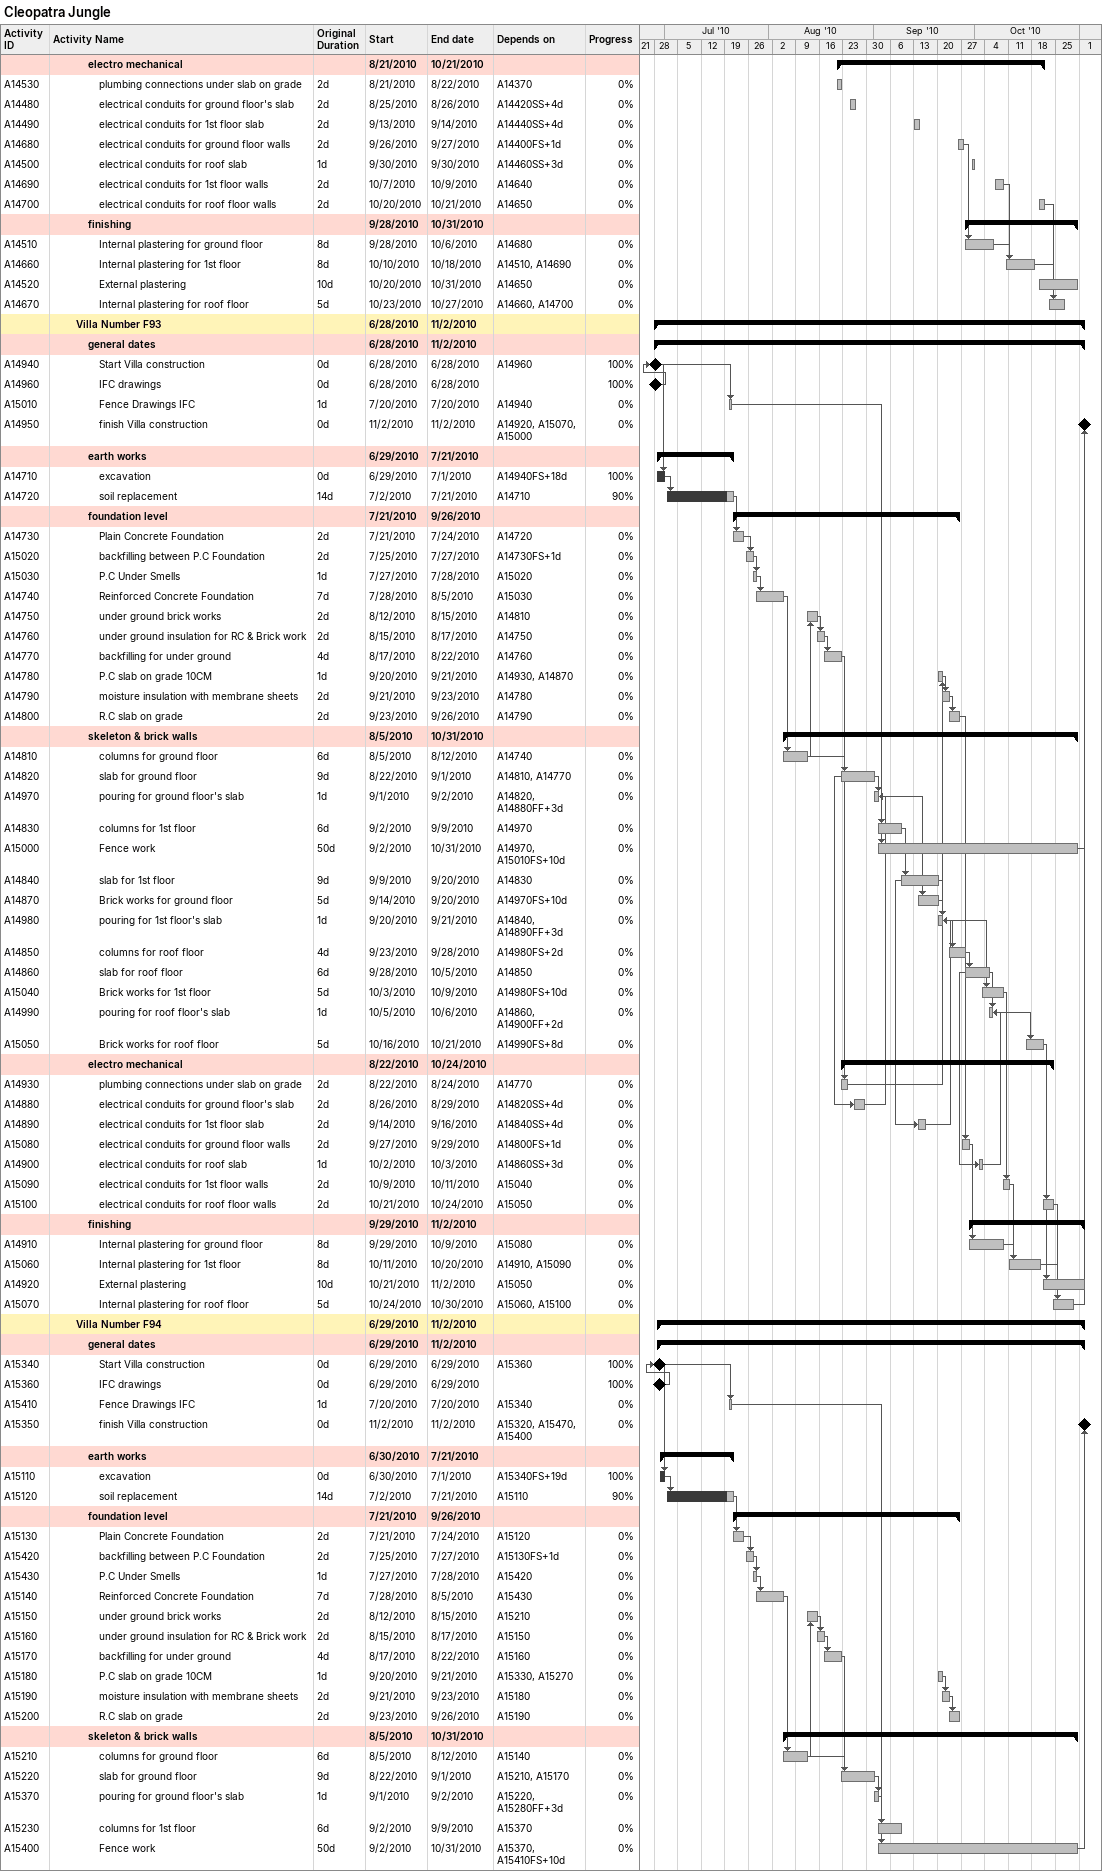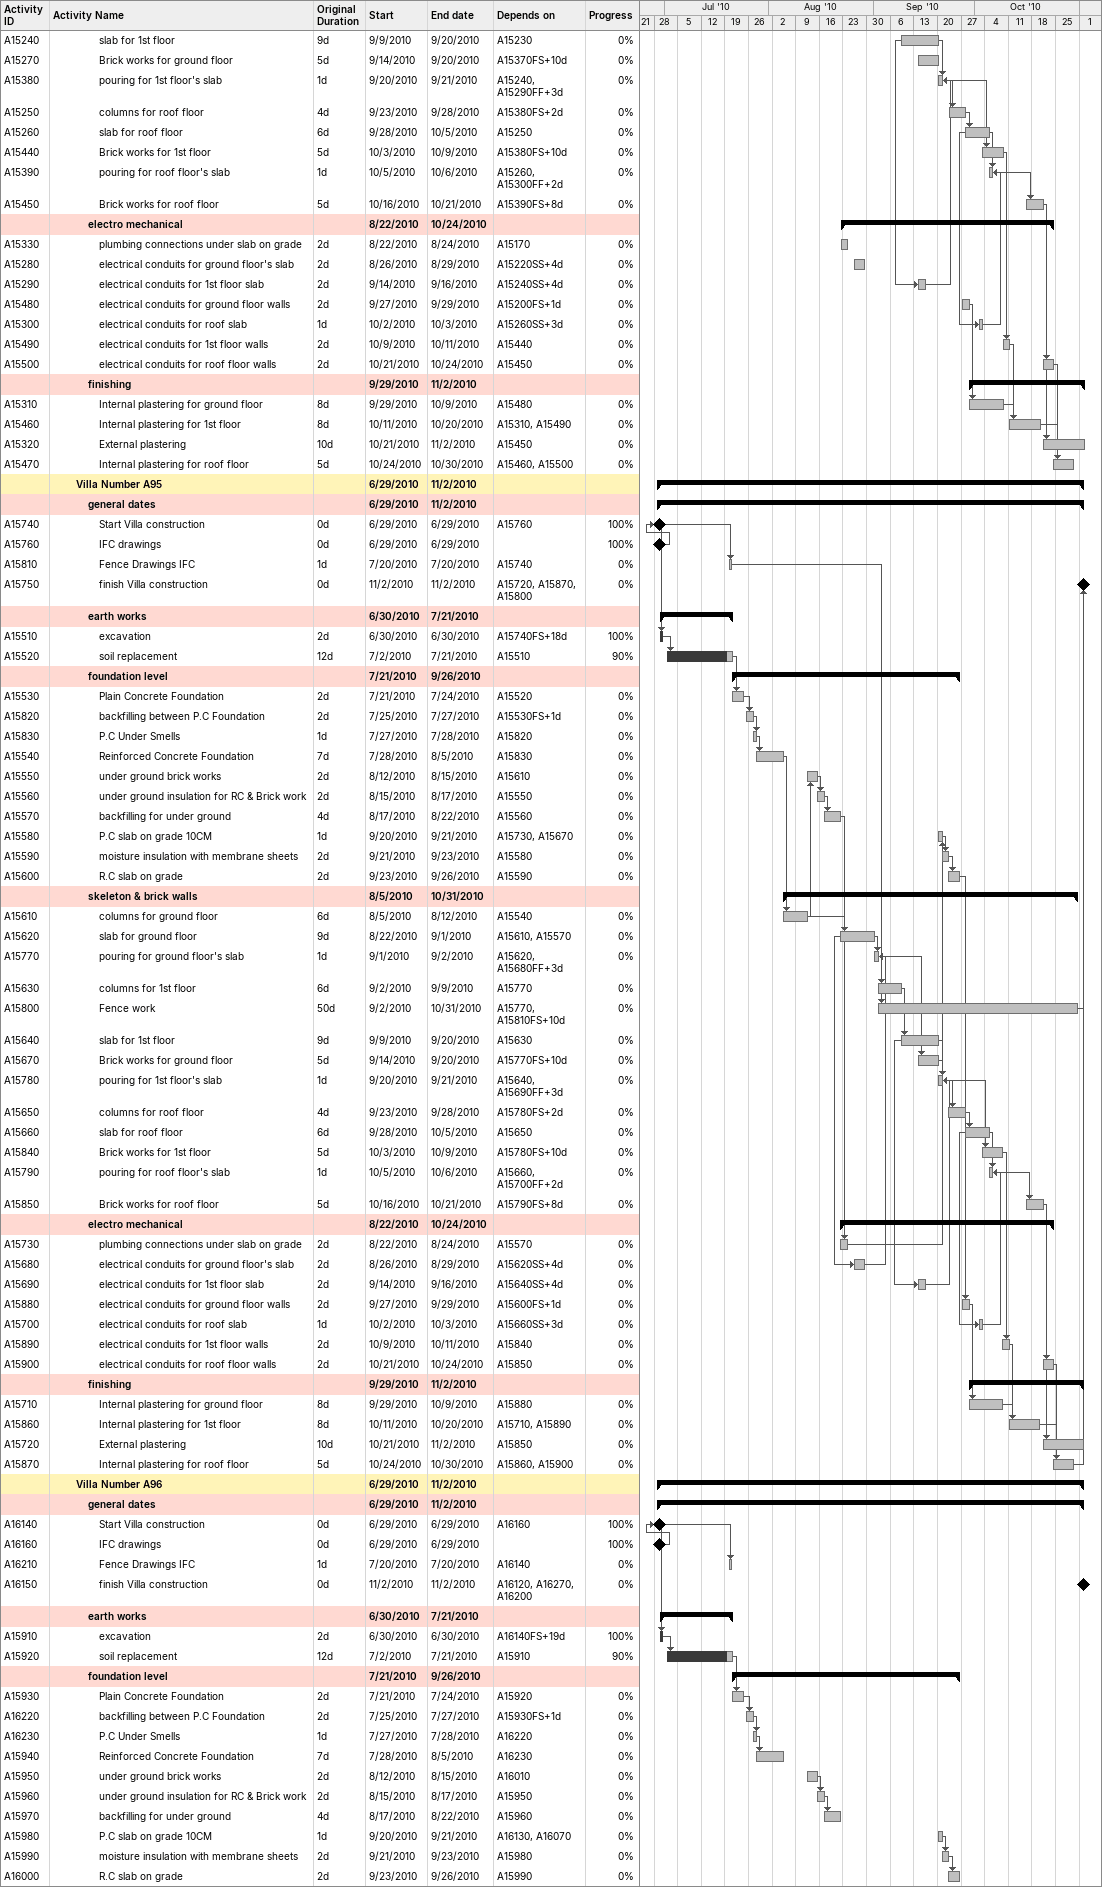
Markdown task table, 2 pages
Cleopatra Jungle

| ID | Level | Task | Original duration | Start | Finish | Predecessors | % complete |
|---|---|---|---|---|---|---|---|
|  | 4 | **electro mechanical** |  | 2010-08-21 | 2010-10-21 |  |  |
| A14530 | 5 | plumbing connections under slab on grade | 2d | 2010-08-21 | 2010-08-22 | A14370 | 0 |
| A14480 | 5 | electrical conduits for ground floor's slab | 2d | 2010-08-25 | 2010-08-26 | A14420SS+4d | 0 |
| A14490 | 5 | electrical conduits for 1st floor slab | 2d | 2010-09-13 | 2010-09-14 | A14440SS+4d | 0 |
| A14680 | 5 | electrical conduits for ground floor walls | 2d | 2010-09-26 | 2010-09-27 | A14400FS+1d | 0 |
| A14500 | 5 | electrical conduits for roof slab | 1d | 2010-09-30 | 2010-09-30 | A14460SS+3d | 0 |
| A14690 | 5 | electrical conduits for 1st floor walls | 2d | 2010-10-07 | 2010-10-09 | A14640 | 0 |
| A14700 | 5 | electrical conduits for roof floor walls | 2d | 2010-10-20 | 2010-10-21 | A14650 | 0 |
|  | 4 | **finishing** |  | 2010-09-28 | 2010-10-31 |  |  |
| A14510 | 5 | Internal plastering for ground floor | 8d | 2010-09-28 | 2010-10-06 | A14680 | 0 |
| A14660 | 5 | Internal plastering for 1st floor | 8d | 2010-10-10 | 2010-10-18 | A14510, A14690 | 0 |
| A14520 | 5 | External plastering | 10d | 2010-10-20 | 2010-10-31 | A14650 | 0 |
| A14670 | 5 | Internal plastering for roof floor | 5d | 2010-10-23 | 2010-10-27 | A14660, A14700 | 0 |
|  | 3 | **Villa Number F93** |  | 2010-06-28 | 2010-11-02 |  |  |
|  | 4 | **general dates** |  | 2010-06-28 | 2010-11-02 |  |  |
| A14940 | 5 | Start Villa construction | 0d | 2010-06-28 | 2010-06-28 | A14960 | 100 |
| A14960 | 5 | IFC drawings | 0d | 2010-06-28 | 2010-06-28 |  | 100 |
| A15010 | 5 | Fence Drawings IFC | 1d | 2010-07-20 | 2010-07-20 | A14940 | 0 |
| A14950 | 5 | finish Villa construction | 0d | 2010-11-02 | 2010-11-02 | A14920, A15070, A15000 | 0 |
|  | 4 | **earth works** |  | 2010-06-29 | 2010-07-21 |  |  |
| A14710 | 5 | excavation | 0d | 2010-06-29 | 2010-07-01 | A14940FS+18d | 100 |
| A14720 | 5 | soil replacement | 14d | 2010-07-02 | 2010-07-21 | A14710 | 90 |
|  | 4 | **foundation level** |  | 2010-07-21 | 2010-09-26 |  |  |
| A14730 | 5 | Plain Concrete Foundation | 2d | 2010-07-21 | 2010-07-24 | A14720 | 0 |
| A15020 | 5 | backfilling between P.C Foundation | 2d | 2010-07-25 | 2010-07-27 | A14730FS+1d | 0 |
| A15030 | 5 | P.C Under Smells | 1d | 2010-07-27 | 2010-07-28 | A15020 | 0 |
| A14740 | 5 | Reinforced Concrete Foundation | 7d | 2010-07-28 | 2010-08-05 | A15030 | 0 |
| A14750 | 5 | under ground brick works | 2d | 2010-08-12 | 2010-08-15 | A14810 | 0 |
| A14760 | 5 | under ground insulation for RC & Brick work | 2d | 2010-08-15 | 2010-08-17 | A14750 | 0 |
| A14770 | 5 | backfilling for under ground | 4d | 2010-08-17 | 2010-08-22 | A14760 | 0 |
| A14780 | 5 | P.C slab on grade 10CM | 1d | 2010-09-20 | 2010-09-21 | A14930, A14870 | 0 |
| A14790 | 5 | moisture insulation with membrane sheets | 2d | 2010-09-21 | 2010-09-23 | A14780 | 0 |
| A14800 | 5 | R.C slab on grade | 2d | 2010-09-23 | 2010-09-26 | A14790 | 0 |
|  | 4 | **skeleton & brick walls** |  | 2010-08-05 | 2010-10-31 |  |  |
| A14810 | 5 | columns for ground floor | 6d | 2010-08-05 | 2010-08-12 | A14740 | 0 |
| A14820 | 5 | slab for ground floor | 9d | 2010-08-22 | 2010-09-01 | A14810, A14770 | 0 |
| A14970 | 5 | pouring for ground floor's slab | 1d | 2010-09-01 | 2010-09-02 | A14820, A14880FF+3d | 0 |
| A14830 | 5 | columns for 1st floor | 6d | 2010-09-02 | 2010-09-09 | A14970 | 0 |
| A15000 | 5 | Fence work | 50d | 2010-09-02 | 2010-10-31 | A14970, A15010FS+10d | 0 |
| A14840 | 5 | slab for 1st floor | 9d | 2010-09-09 | 2010-09-20 | A14830 | 0 |
| A14870 | 5 | Brick works for ground floor | 5d | 2010-09-14 | 2010-09-20 | A14970FS+10d | 0 |
| A14980 | 5 | pouring for 1st floor's slab | 1d | 2010-09-20 | 2010-09-21 | A14840, A14890FF+3d | 0 |
| A14850 | 5 | columns for roof floor | 4d | 2010-09-23 | 2010-09-28 | A14980FS+2d | 0 |
| A14860 | 5 | slab for roof floor | 6d | 2010-09-28 | 2010-10-05 | A14850 | 0 |
| A15040 | 5 | Brick works for 1st floor | 5d | 2010-10-03 | 2010-10-09 | A14980FS+10d | 0 |
| A14990 | 5 | pouring for roof floor's slab | 1d | 2010-10-05 | 2010-10-06 | A14860, A14900FF+2d | 0 |
| A15050 | 5 | Brick works for roof floor | 5d | 2010-10-16 | 2010-10-21 | A14990FS+8d | 0 |
|  | 4 | **electro mechanical** |  | 2010-08-22 | 2010-10-24 |  |  |
| A14930 | 5 | plumbing connections under slab on grade | 2d | 2010-08-22 | 2010-08-24 | A14770 | 0 |
| A14880 | 5 | electrical conduits for ground floor's slab | 2d | 2010-08-26 | 2010-08-29 | A14820SS+4d | 0 |
| A14890 | 5 | electrical conduits for 1st floor slab | 2d | 2010-09-14 | 2010-09-16 | A14840SS+4d | 0 |
| A15080 | 5 | electrical conduits for ground floor walls | 2d | 2010-09-27 | 2010-09-29 | A14800FS+1d | 0 |
| A14900 | 5 | electrical conduits for roof slab | 1d | 2010-10-02 | 2010-10-03 | A14860SS+3d | 0 |
| A15090 | 5 | electrical conduits for 1st floor walls | 2d | 2010-10-09 | 2010-10-11 | A15040 | 0 |
| A15100 | 5 | electrical conduits for roof floor walls | 2d | 2010-10-21 | 2010-10-24 | A15050 | 0 |
|  | 4 | **finishing** |  | 2010-09-29 | 2010-11-02 |  |  |
| A14910 | 5 | Internal plastering for ground floor | 8d | 2010-09-29 | 2010-10-09 | A15080 | 0 |
| A15060 | 5 | Internal plastering for 1st floor | 8d | 2010-10-11 | 2010-10-20 | A14910, A15090 | 0 |
| A14920 | 5 | External plastering | 10d | 2010-10-21 | 2010-11-02 | A15050 | 0 |
| A15070 | 5 | Internal plastering for roof floor | 5d | 2010-10-24 | 2010-10-30 | A15060, A15100 | 0 |
|  | 3 | **Villa Number F94** |  | 2010-06-29 | 2010-11-02 |  |  |
|  | 4 | **general dates** |  | 2010-06-29 | 2010-11-02 |  |  |
| A15340 | 5 | Start Villa construction | 0d | 2010-06-29 | 2010-06-29 | A15360 | 100 |
| A15360 | 5 | IFC drawings | 0d | 2010-06-29 | 2010-06-29 |  | 100 |
| A15410 | 5 | Fence Drawings IFC | 1d | 2010-07-20 | 2010-07-20 | A15340 | 0 |
| A15350 | 5 | finish Villa construction | 0d | 2010-11-02 | 2010-11-02 | A15320, A15470, A15400 | 0 |
|  | 4 | **earth works** |  | 2010-06-30 | 2010-07-21 |  |  |
| A15110 | 5 | excavation | 0d | 2010-06-30 | 2010-07-01 | A15340FS+19d | 100 |
| A15120 | 5 | soil replacement | 14d | 2010-07-02 | 2010-07-21 | A15110 | 90 |
|  | 4 | **foundation level** |  | 2010-07-21 | 2010-09-26 |  |  |
| A15130 | 5 | Plain Concrete Foundation | 2d | 2010-07-21 | 2010-07-24 | A15120 | 0 |
| A15420 | 5 | backfilling between P.C Foundation | 2d | 2010-07-25 | 2010-07-27 | A15130FS+1d | 0 |
| A15430 | 5 | P.C Under Smells | 1d | 2010-07-27 | 2010-07-28 | A15420 | 0 |
| A15140 | 5 | Reinforced Concrete Foundation | 7d | 2010-07-28 | 2010-08-05 | A15430 | 0 |
| A15150 | 5 | under ground brick works | 2d | 2010-08-12 | 2010-08-15 | A15210 | 0 |
| A15160 | 5 | under ground insulation for RC & Brick work | 2d | 2010-08-15 | 2010-08-17 | A15150 | 0 |
| A15170 | 5 | backfilling for under ground | 4d | 2010-08-17 | 2010-08-22 | A15160 | 0 |
| A15180 | 5 | P.C slab on grade 10CM | 1d | 2010-09-20 | 2010-09-21 | A15330, A15270 | 0 |
| A15190 | 5 | moisture insulation with membrane sheets | 2d | 2010-09-21 | 2010-09-23 | A15180 | 0 |
| A15200 | 5 | R.C slab on grade | 2d | 2010-09-23 | 2010-09-26 | A15190 | 0 |
|  | 4 | **skeleton & brick walls** |  | 2010-08-05 | 2010-10-31 |  |  |
| A15210 | 5 | columns for ground floor | 6d | 2010-08-05 | 2010-08-12 | A15140 | 0 |
| A15220 | 5 | slab for ground floor | 9d | 2010-08-22 | 2010-09-01 | A15210, A15170 | 0 |
| A15370 | 5 | pouring for ground floor's slab | 1d | 2010-09-01 | 2010-09-02 | A15220, A15280FF+3d | 0 |
| A15230 | 5 | columns for 1st floor | 6d | 2010-09-02 | 2010-09-09 | A15370 | 0 |
| A15400 | 5 | Fence work | 50d | 2010-09-02 | 2010-10-31 | A15370, A15410FS+10d | 0 |
| A15240 | 5 | slab for 1st floor | 9d | 2010-09-09 | 2010-09-20 | A15230 | 0 |
| A15270 | 5 | Brick works for ground floor | 5d | 2010-09-14 | 2010-09-20 | A15370FS+10d | 0 |
| A15380 | 5 | pouring for 1st floor's slab | 1d | 2010-09-20 | 2010-09-21 | A15240, A15290FF+3d | 0 |
| A15250 | 5 | columns for roof floor | 4d | 2010-09-23 | 2010-09-28 | A15380FS+2d | 0 |
| A15260 | 5 | slab for roof floor | 6d | 2010-09-28 | 2010-10-05 | A15250 | 0 |
| A15440 | 5 | Brick works for 1st floor | 5d | 2010-10-03 | 2010-10-09 | A15380FS+10d | 0 |
| A15390 | 5 | pouring for roof floor's slab | 1d | 2010-10-05 | 2010-10-06 | A15260, A15300FF+2d | 0 |
| A15450 | 5 | Brick works for roof floor | 5d | 2010-10-16 | 2010-10-21 | A15390FS+8d | 0 |
|  | 4 | **electro mechanical** |  | 2010-08-22 | 2010-10-24 |  |  |
| A15330 | 5 | plumbing connections under slab on grade | 2d | 2010-08-22 | 2010-08-24 | A15170 | 0 |
| A15280 | 5 | electrical conduits for ground floor's slab | 2d | 2010-08-26 | 2010-08-29 | A15220SS+4d | 0 |
| A15290 | 5 | electrical conduits for 1st floor slab | 2d | 2010-09-14 | 2010-09-16 | A15240SS+4d | 0 |
| A15480 | 5 | electrical conduits for ground floor walls | 2d | 2010-09-27 | 2010-09-29 | A15200FS+1d | 0 |
| A15300 | 5 | electrical conduits for roof slab | 1d | 2010-10-02 | 2010-10-03 | A15260SS+3d | 0 |
| A15490 | 5 | electrical conduits for 1st floor walls | 2d | 2010-10-09 | 2010-10-11 | A15440 | 0 |
| A15500 | 5 | electrical conduits for roof floor walls | 2d | 2010-10-21 | 2010-10-24 | A15450 | 0 |
|  | 4 | **finishing** |  | 2010-09-29 | 2010-11-02 |  |  |
| A15310 | 5 | Internal plastering for ground floor | 8d | 2010-09-29 | 2010-10-09 | A15480 | 0 |
| A15460 | 5 | Internal plastering for 1st floor | 8d | 2010-10-11 | 2010-10-20 | A15310, A15490 | 0 |
| A15320 | 5 | External plastering | 10d | 2010-10-21 | 2010-11-02 | A15450 | 0 |
| A15470 | 5 | Internal plastering for roof floor | 5d | 2010-10-24 | 2010-10-30 | A15460, A15500 | 0 |
|  | 3 | **Villa Number A95** |  | 2010-06-29 | 2010-11-02 |  |  |
|  | 4 | **general dates** |  | 2010-06-29 | 2010-11-02 |  |  |
| A15740 | 5 | Start Villa construction | 0d | 2010-06-29 | 2010-06-29 | A15760 | 100 |
| A15760 | 5 | IFC drawings | 0d | 2010-06-29 | 2010-06-29 |  | 100 |
| A15810 | 5 | Fence Drawings IFC | 1d | 2010-07-20 | 2010-07-20 | A15740 | 0 |
| A15750 | 5 | finish Villa construction | 0d | 2010-11-02 | 2010-11-02 | A15720, A15870, A15800 | 0 |
|  | 4 | **earth works** |  | 2010-06-30 | 2010-07-21 |  |  |
| A15510 | 5 | excavation | 2d | 2010-06-30 | 2010-06-30 | A15740FS+18d | 100 |
| A15520 | 5 | soil replacement | 12d | 2010-07-02 | 2010-07-21 | A15510 | 90 |
|  | 4 | **foundation level** |  | 2010-07-21 | 2010-09-26 |  |  |
| A15530 | 5 | Plain Concrete Foundation | 2d | 2010-07-21 | 2010-07-24 | A15520 | 0 |
| A15820 | 5 | backfilling between P.C Foundation | 2d | 2010-07-25 | 2010-07-27 | A15530FS+1d | 0 |
| A15830 | 5 | P.C Under Smells | 1d | 2010-07-27 | 2010-07-28 | A15820 | 0 |
| A15540 | 5 | Reinforced Concrete Foundation | 7d | 2010-07-28 | 2010-08-05 | A15830 | 0 |
| A15550 | 5 | under ground brick works | 2d | 2010-08-12 | 2010-08-15 | A15610 | 0 |
| A15560 | 5 | under ground insulation for RC & Brick work | 2d | 2010-08-15 | 2010-08-17 | A15550 | 0 |
| A15570 | 5 | backfilling for under ground | 4d | 2010-08-17 | 2010-08-22 | A15560 | 0 |
| A15580 | 5 | P.C slab on grade 10CM | 1d | 2010-09-20 | 2010-09-21 | A15730, A15670 | 0 |
| A15590 | 5 | moisture insulation with membrane sheets | 2d | 2010-09-21 | 2010-09-23 | A15580 | 0 |
| A15600 | 5 | R.C slab on grade | 2d | 2010-09-23 | 2010-09-26 | A15590 | 0 |
|  | 4 | **skeleton & brick walls** |  | 2010-08-05 | 2010-10-31 |  |  |
| A15610 | 5 | columns for ground floor | 6d | 2010-08-05 | 2010-08-12 | A15540 | 0 |
| A15620 | 5 | slab for ground floor | 9d | 2010-08-22 | 2010-09-01 | A15610, A15570 | 0 |
| A15770 | 5 | pouring for ground floor's slab | 1d | 2010-09-01 | 2010-09-02 | A15620, A15680FF+3d | 0 |
| A15630 | 5 | columns for 1st floor | 6d | 2010-09-02 | 2010-09-09 | A15770 | 0 |
| A15800 | 5 | Fence work | 50d | 2010-09-02 | 2010-10-31 | A15770, A15810FS+10d | 0 |
| A15640 | 5 | slab for 1st floor | 9d | 2010-09-09 | 2010-09-20 | A15630 | 0 |
| A15670 | 5 | Brick works for ground floor | 5d | 2010-09-14 | 2010-09-20 | A15770FS+10d | 0 |
| A15780 | 5 | pouring for 1st floor's slab | 1d | 2010-09-20 | 2010-09-21 | A15640, A15690FF+3d | 0 |
| A15650 | 5 | columns for roof floor | 4d | 2010-09-23 | 2010-09-28 | A15780FS+2d | 0 |
| A15660 | 5 | slab for roof floor | 6d | 2010-09-28 | 2010-10-05 | A15650 | 0 |
| A15840 | 5 | Brick works for 1st floor | 5d | 2010-10-03 | 2010-10-09 | A15780FS+10d | 0 |
| A15790 | 5 | pouring for roof floor's slab | 1d | 2010-10-05 | 2010-10-06 | A15660, A15700FF+2d | 0 |
| A15850 | 5 | Brick works for roof floor | 5d | 2010-10-16 | 2010-10-21 | A15790FS+8d | 0 |
|  | 4 | **electro mechanical** |  | 2010-08-22 | 2010-10-24 |  |  |
| A15730 | 5 | plumbing connections under slab on grade | 2d | 2010-08-22 | 2010-08-24 | A15570 | 0 |
| A15680 | 5 | electrical conduits for ground floor's slab | 2d | 2010-08-26 | 2010-08-29 | A15620SS+4d | 0 |
| A15690 | 5 | electrical conduits for 1st floor slab | 2d | 2010-09-14 | 2010-09-16 | A15640SS+4d | 0 |
| A15880 | 5 | electrical conduits for ground floor walls | 2d | 2010-09-27 | 2010-09-29 | A15600FS+1d | 0 |
| A15700 | 5 | electrical conduits for roof slab | 1d | 2010-10-02 | 2010-10-03 | A15660SS+3d | 0 |
| A15890 | 5 | electrical conduits for 1st floor walls | 2d | 2010-10-09 | 2010-10-11 | A15840 | 0 |
| A15900 | 5 | electrical conduits for roof floor walls | 2d | 2010-10-21 | 2010-10-24 | A15850 | 0 |
|  | 4 | **finishing** |  | 2010-09-29 | 2010-11-02 |  |  |
| A15710 | 5 | Internal plastering for ground floor | 8d | 2010-09-29 | 2010-10-09 | A15880 | 0 |
| A15860 | 5 | Internal plastering for 1st floor | 8d | 2010-10-11 | 2010-10-20 | A15710, A15890 | 0 |
| A15720 | 5 | External plastering | 10d | 2010-10-21 | 2010-11-02 | A15850 | 0 |
| A15870 | 5 | Internal plastering for roof floor | 5d | 2010-10-24 | 2010-10-30 | A15860, A15900 | 0 |
|  | 3 | **Villa Number A96** |  | 2010-06-29 | 2010-11-02 |  |  |
|  | 4 | **general dates** |  | 2010-06-29 | 2010-11-02 |  |  |
| A16140 | 5 | Start Villa construction | 0d | 2010-06-29 | 2010-06-29 | A16160 | 100 |
| A16160 | 5 | IFC drawings | 0d | 2010-06-29 | 2010-06-29 |  | 100 |
| A16210 | 5 | Fence Drawings IFC | 1d | 2010-07-20 | 2010-07-20 | A16140 | 0 |
| A16150 | 5 | finish Villa construction | 0d | 2010-11-02 | 2010-11-02 | A16120, A16270, A16200 | 0 |
|  | 4 | **earth works** |  | 2010-06-30 | 2010-07-21 |  |  |
| A15910 | 5 | excavation | 2d | 2010-06-30 | 2010-06-30 | A16140FS+19d | 100 |
| A15920 | 5 | soil replacement | 12d | 2010-07-02 | 2010-07-21 | A15910 | 90 |
|  | 4 | **foundation level** |  | 2010-07-21 | 2010-09-26 |  |  |
| A15930 | 5 | Plain Concrete Foundation | 2d | 2010-07-21 | 2010-07-24 | A15920 | 0 |
| A16220 | 5 | backfilling between P.C Foundation | 2d | 2010-07-25 | 2010-07-27 | A15930FS+1d | 0 |
| A16230 | 5 | P.C Under Smells | 1d | 2010-07-27 | 2010-07-28 | A16220 | 0 |
| A15940 | 5 | Reinforced Concrete Foundation | 7d | 2010-07-28 | 2010-08-05 | A16230 | 0 |
| A15950 | 5 | under ground brick works | 2d | 2010-08-12 | 2010-08-15 | A16010 | 0 |
| A15960 | 5 | under ground insulation for RC & Brick work | 2d | 2010-08-15 | 2010-08-17 | A15950 | 0 |
| A15970 | 5 | backfilling for under ground | 4d | 2010-08-17 | 2010-08-22 | A15960 | 0 |
| A15980 | 5 | P.C slab on grade 10CM | 1d | 2010-09-20 | 2010-09-21 | A16130, A16070 | 0 |
| A15990 | 5 | moisture insulation with membrane sheets | 2d | 2010-09-21 | 2010-09-23 | A15980 | 0 |
| A16000 | 5 | R.C slab on grade | 2d | 2010-09-23 | 2010-09-26 | A15990 | 0 |
